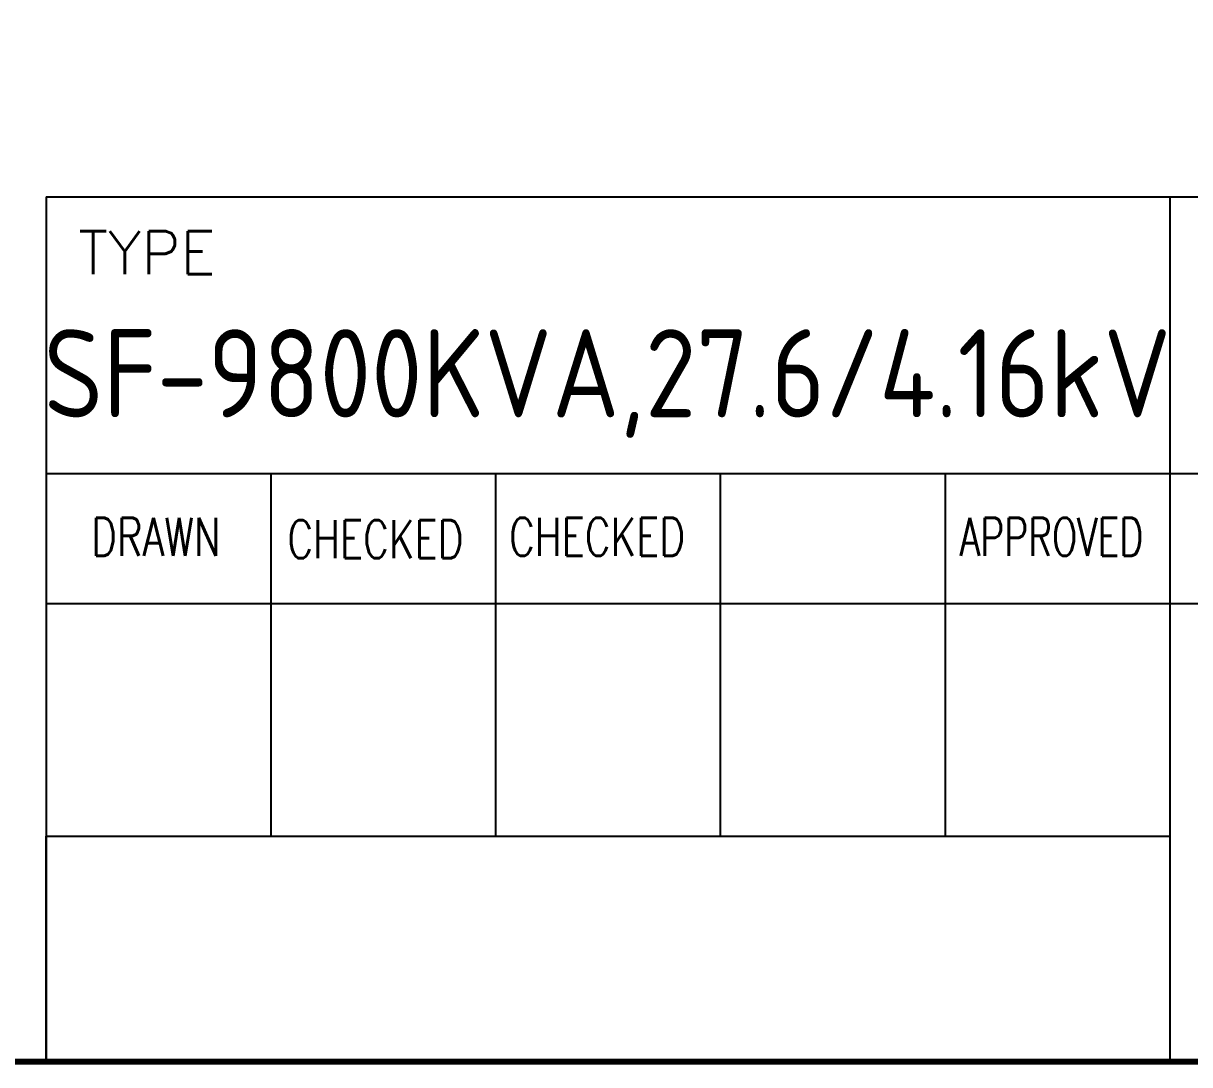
# Model space of a CAD drawing. Header units: millimetres. Extents: x 36873 to 51119, y -3533 to 6541.
# Drawn here: x 45647 to 47936, y -3165 to -1123 of the extents above; entities that cross this region are included whole.
import ezdxf

# ---------------------------------------------------------------- set-up
doc = ezdxf.new("R2010")
doc.units = ezdxf.units.MM
doc.header["$LTSCALE"] = 13
doc.linetypes.add('CENTER', pattern=[50.8, 31.75, -6.35, 6.35, -6.35])
doc.layers.get('0').update_dxf_attribs({"color": 1, "linetype": 'CENTER'})
doc.layers.add('1', color=4, linetype='Continuous')
doc.layers.add('2', color=3, linetype='Continuous')
doc.layers.add('铁心', color=3, linetype='Continuous', lineweight=0)
doc.styles.add('ROMANS', font='romans.shx', dxfattribs={"bigfont": 'whgtxt.shx'})
doc.styles.get("Standard").update_dxf_attribs({"font": 'gbenor.shx', "bigfont": 'gbcbig.shx'})

msp = doc.modelspace()

# ---------------------------------------------------------------- linework, layer by layer
at = {"layer": '1', "const_width": 11.871}
msp.add_lwpolyline([(37755.09, -3159.479), (50779.53, -3159.479), (50779.53, 6201.837), (37755.09, 6201.837), (37755.09, -3159.479)], dxfattribs=at)
at = {"layer": '2'}
for p, q in [((45691.858, -1463.589), (50779.53, -1463.589)), ((45691.858, -1463.589), (45691.858, -3159.479)), ((47896.516, -1463.589), (47896.516, -3159.479)), ((45691.858, -2006.274), (50779.53, -2006.274)), ((46132.79, -2006.274), (46132.79, -2717.453)), ((46573.721, -2006.274), (46573.721, -2717.453)), ((47014.653, -2006.274), (47014.653, -2717.453)), ((47455.584, -2006.274), (47455.584, -2717.453)), ((45691.858, -2260.657), (47896.516, -2260.657)), ((47896.516, -2260.657), (50779.53, -2260.657)), ((45691.858, -2717.453), (47896.516, -2717.453)), ((45691.858, -3158.384), (45691.858, -2717.453))]:
    msp.add_line(p, q, dxfattribs=at)
at = {"layer": '铁心'}
msp.add_lwpolyline([(47790.419, -1463.589), (50779.53, -1463.589), (50779.53, -1638.902)], dxfattribs=at)

# ---------------------------------------------------------------- texts
at = {"color": 4}
msp.add_text('SF-9800KVA,27.6/4.16kV ', height=172.71386, dxfattribs=at).set_placement((45687.242, -1895.828))
at = {"layer": '2', "style": 'ROMANS'}
msp.add_text('TYPE', height=84.7945, dxfattribs=at).set_placement((45755.337, -1615.233))
for s, width, p in [('DRAWN', 0.75, (45780.233, -2167.44)), ('CHECKED', 0.75, (46165.225, -2172.169)), ('CHECKED', 0.75, (46600.137, -2167.44)), ('APPROVED', 0.7, (47484.218, -2167.44))]:
    msp.add_text(s, height=74.6192, dxfattribs=dict(at, width=width)).set_placement(p)

doc.saveas('drawing.dxf')
